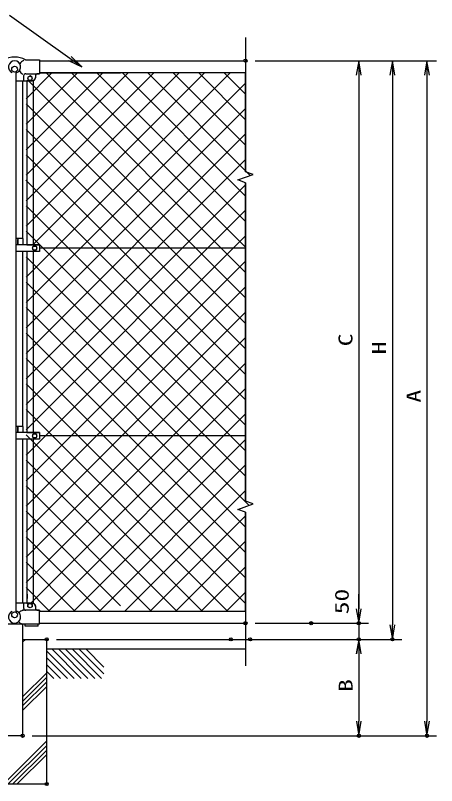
# Model space of a CAD drawing. Units: millimetres, scale not verified. Extents: x -4425 to 4425, y -3150 to 3150.
# Drawn here: x -2771 to -1460, y -802 to 1594 of the extents above; entities that cross this region are included whole.
import ezdxf
from ezdxf.enums import TextEntityAlignment as Align

# ---------------------------------------------------------------- set-up
doc = ezdxf.new("R2010")
doc.units = ezdxf.units.MM
doc.header["$LTSCALE"] = 20
doc.header["$PDMODE"] = 32
doc.header["$PDSIZE"] = 10
for name, color, linetype, lineweight in [('0-0_1', 7, 'Continuous', 25), ('0-2_0', 7, 'Continuous', 25), ('0-3_EXTCNT-L', 1, 'Continuous', 25), ('0-4_WAKU', 7, 'Continuous', 25), ('0-5_11', 4, 'Continuous', 25), ('0-6_13', 7, 'Continuous', 25), ('0-7_DEFPOINTS', 7, 'Continuous', 25)]:
    doc.layers.add(name, color=color, linetype=linetype, lineweight=lineweight)
doc.styles.add('ＭＳ ゴシック', font='')
doc.styles.get('ＭＳ ゴシック').set_extended_font_data('MS Gothic')

# ---------------------------------------------------------------- blocks, each defined once
blk = doc.blocks.new('DARROWS')
at = {"layer": '0-2_0', "color": 2}
blk.add_line((0, 0), (-19.982, 0), dxfattribs=at)
blk.add_lwpolyline([(-20, -3.333), (0, 0), (-20, 3.333)], dxfattribs=at)
blk = doc.blocks.new('C18')
at = {"layer": '0-5_11'}
blk.add_line((54744.8, 72755.4), (56298.1, 71202.2), dxfattribs=at)
blk = doc.blocks.new('C17')
at = {"layer": '0-5_11'}
blk.add_line((54320.6, 72755.4), (56148.3, 70927.7), dxfattribs=at)
blk = doc.blocks.new('C16')
at = {"layer": '0-5_11'}
blk.add_line((53896.3, 72755.4), (55724.1, 70927.7), dxfattribs=at)
blk = doc.blocks.new('C15')
at = {"layer": '0-5_11'}
blk.add_line((53472, 72755.4), (55299.8, 70927.7), dxfattribs=at)
blk = doc.blocks.new('C14')
at = {"layer": '0-5_11'}
blk.add_line((53047.8, 72755.4), (54875.5, 70927.7), dxfattribs=at)
blk = doc.blocks.new('C19')
at = {"layer": '0-5_11'}
blk.add_line((55169.1, 72755.4), (56298.1, 71626.5), dxfattribs=at)

msp = doc.modelspace()

# ---------------------------------------------------------------- linework, layer by layer
at = {"layer": '0-0_1', "color": 4}
for p, q in [((-2054.69, 1525.31), (-2054.69, 1108.03)), ((-2031.19, 1099.48), (-2054.69, 1108.03)), ((-2078.18, 1082.38), (-2031.19, 1099.48)), ((-2054.69, 1073.83), (-2078.18, 1082.38)), ((-2054.69, 1073.83), (-2054.69, 83.03)), ((-2078.18, 57.38), (-2031.19, 74.48)), ((-2031.19, 74.48), (-2054.69, 83.03)), ((-2054.69, 48.83), (-2078.18, 57.38)), ((-2054.69, 48.83), (-2054.69, -429.17)), ((-2748.27, -355.73), (-2739.12, -346.57)), ((-2748.27, -355.73), (-2739.12, -346.57)), ((-2748.27, -525.44), (-2673.27, -450.43)), ((-2748.27, -539.58), (-2673.27, -464.58)), ((-2748.27, -553.72), (-2673.27, -478.72)), ((-2748.27, -567.86), (-2673.27, -492.86)), ((-2807.28, -796.57), (-2673.27, -662.57)), ((-2793.14, -796.57), (-2673.27, -676.71)), ((-2778.99, -796.57), (-2673.27, -690.85)), ((-2764.85, -796.57), (-2673.27, -704.99))]:
    msp.add_line(p, q, dxfattribs=at)
at = {"layer": '0-0_1'}
for p, q in [((-2695.27, 1453.43), (-2054.69, 1453.43)), ((-2768.27, -262.69), (-2768.27, 1419.55)), ((-2737.52, 1334.83), (-2656.92, 1415.43)), ((-2737.52, 1255.63), (-2577.72, 1415.43)), ((-2737.52, 1176.43), (-2498.52, 1415.43)), ((-2737.52, 1097.24), (-2419.33, 1415.43)), ((-2737.52, 1018.04), (-2340.13, 1415.43)), ((-2737.52, 938.85), (-2260.94, 1415.43)), ((-2737.52, 780.45), (-2102.54, 1415.43)), ((-2716.74, 880.43), (-2181.74, 1415.43)), ((-2695.27, 1415.43), (-2443.27, 1415.43)), ((-2054.69, 794.61), (-2675.51, 1415.43)), ((-2054.69, 873.8), (-2596.31, 1415.43)), ((-2054.69, 953), (-2517.11, 1415.43)), ((-2054.69, 1032.2), (-2437.92, 1415.43)), ((-2039.68, 1096.39), (-2358.72, 1415.43)), ((-2054.69, 1190.59), (-2279.53, 1415.43)), ((-2054.69, 1269.78), (-2200.33, 1415.43)), ((-2054.69, 1348.98), (-2121.13, 1415.43)), ((-2768.27, 1390.93), (-2718.27, 1390.93)), ((-2768.27, 1390.93), (-2718.27, 1390.93)), ((-2748.27, 1390.93), (-2748.27, 900.04)), ((-2745.27, 1405.93), (-2745.27, 1390.93)), ((-2054.69, 715.41), (-2730.2, 1390.93)), ((-2708.27, 1405.93), (-2708.27, 1400.93)), ((-2737.52, 701.26), (-2054.69, 1384.09)), ((-2054.69, 636.22), (-2737.52, 1319.05)), ((-2737.52, 622.06), (-2054.69, 1304.89)), ((-2054.69, 557.02), (-2737.52, 1239.85)), ((-2737.52, 542.87), (-2054.69, 1225.69)), ((-2054.69, 477.82), (-2737.52, 1160.65)), ((-2737.52, 463.67), (-2054.69, 1146.5)), ((-2054.69, 398.63), (-2738.27, 1082.21)), ((-2737.52, 384.47), (-2054.69, 1067.3)), ((-2054.69, 319.43), (-2737.52, 1002.26)), ((-2737.52, 305.28), (-2054.69, 988.11)), ((-2054.69, 240.24), (-2737.52, 923.07)), ((-2737.52, 226.08), (-2054.69, 908.91)), ((-2054.69, 870.43), (-2695.28, 870.43)), ((-2748.27, 860.43), (-2748.27, 316.04)), ((-2737.52, 859.65), (-2736.74, 860.43)), ((-2054.69, 161.04), (-2737.52, 843.87)), ((-2737.52, 146.89), (-2054.69, 829.72)), ((-2043.02, 70.17), (-2737.52, 764.67)), ((-2737.52, 67.69), (-2054.69, 750.52)), ((-2054.69, 2.65), (-2737.52, 685.48)), ((-2737.52, -11.51), (-2054.69, 671.32)), ((-2054.69, -76.55), (-2737.52, 606.28)), ((-2737.52, -90.7), (-2054.69, 592.13)), ((-2054.69, -155.74), (-2737.52, 527.09)), ((-2737.52, -169.9), (-2054.69, 512.93)), ((-2054.69, -234.94), (-2737.52, 447.89)), ((-2722.5, -234.08), (-2054.69, 433.74)), ((-2110.25, -258.57), (-2737.52, 368.69)), ((-2667.8, -258.57), (-2054.69, 354.54)), ((-2189.44, -258.57), (-2737.52, 289.5)), ((-2748.27, 276.43), (-2748.27, -234.08)), ((-2054.69, 286.43), (-2695.28, 286.43)), ((-2588.61, -258.57), (-2054.69, 275.34)), ((-2268.64, -258.57), (-2737.52, 210.3)), ((-2509.41, -258.57), (-2054.69, 196.15)), ((-2347.84, -258.57), (-2737.52, 131.11)), ((-2430.21, -258.57), (-2054.69, 116.95)), ((-2443.27, -242.34), (-2737.52, 51.91)), ((-2351.02, -258.57), (-2054.69, 37.76)), ((-2506.23, -258.57), (-2737.52, -27.29)), ((-2271.82, -258.57), (-2054.69, -41.44)), ((-2585.42, -258.57), (-2737.52, -106.48)), ((-2192.63, -258.57), (-2054.69, -120.64)), ((-2664.62, -258.57), (-2737.52, -185.68)), ((-2113.43, -258.57), (-2054.69, -199.83)), ((-2718.27, -234.08), (-2768.27, -234.08)), ((-2745.27, -234.08), (-2745.27, -249.08)), ((-2708.27, -244.08), (-2708.27, -249.08)), ((-2695.27, -258.57), (-2443.27, -258.57)), ((-2748.27, -299.07), (-2748.27, -646.57)), ((-2740.27, -306.07), (-2740.27, -299.07)), ((-2732.63, -306.07), (-2740.27, -306.07)), ((-2700.27, -306.07), (-2739.27, -306.07)), ((-2700.27, -306.07), (-2700.27, -299.07)), ((-2695.27, -296.57), (-2054.69, -296.57)), ((-2748.27, -346.57), (-2673.27, -346.57)), ((-2673.27, -796.57), (-2673.27, -346.57)), ((-2748.27, -646.57), (-2799.07, -646.57)), ((-2873.27, -796.57), (-2673.27, -796.57))]:
    msp.add_line(p, q, dxfattribs=at)
for points in [[(-2725.27, 1405.93), (-2731.77, 1402.18), (-2731.77, 1394.68), (-2725.27, 1390.92), (-2718.77, 1394.68), (-2718.77, 1402.18)], [(-2725.27, -249.08), (-2731.77, -245.32), (-2731.77, -237.82), (-2725.27, -234.07), (-2718.77, -237.82), (-2718.77, -245.32)]]:
    msp.add_lwpolyline(points, close=True, dxfattribs=at)
for centre, radius in [((-2773.27, 1427.03), 9), ((-2773.27, 1427.03), 9), ((-2725.27, 1398.43), 6.5), ((-2725.27, -241.57), 6.5), ((-2773.27, -270.17), 9), ((-2773.27, -270.18), 9)]:
    msp.add_circle(centre, radius, dxfattribs=at)
for centre, radius, start, end in [((-2773.25, 1433.89), 19, 292.92938, 245.65717), ((-2736.5, 1432.17), 23.62, 110.71131, 150.44784), ((-2766.25, 1418.41), 2, 169.34322, 276.63275), ((-2736.5, 1432.17), 23.62, 204.17491, 242.59012), ((-2738.27, 1405.93), 7, 90, 180), ((-2718.27, 1400.93), 10, 270, 0), ((-2701.27, 1405.93), 7, 90, 180), ((-2718.27, -244.08), 10, 0, 90), ((-2773.29, -277.04), 19, 112.92847, 65.65711), ((-2766.29, -261.57), 2, 65.55457, 190.65678), ((-2743.12, -278.17), 21.8, 98.96718, 139.03973), ((-2738.27, -249.08), 7, 180, 270), ((-2701.27, -249.08), 7, 180, 270), ((-2743.12, -278.17), 21.8, 216.64633, 253.42868)]:
    msp.add_arc(centre, radius, start, end, dxfattribs=at)
at = {"layer": '0-2_0', "color": 2}
for p, q in [((-2601.14, 1460.39), (-2789.4, 1594.42)), ((-1702.09, 1408.43), (-1702.09, -251.57)), ((-1597.47, 1408.43), (-1597.47, -301.57)), ((-1702.09, -251.57), (-1702.09, -206.57)), ((-1702.09, -296.57), (-1702.09, -346.57)), ((-1702.09, -391.57), (-1702.09, -436.57))]:
    msp.add_line(p, q, dxfattribs=at)
at = {"layer": '0-2_0', "color": 1}
for p, q in [((-2024.69, 1453.43), (-1567.47, 1453.43)), ((-2024.69, 1453.43), (-1672.09, 1453.43)), ((-2024.69, -296.57), (-1672.09, -296.57)), ((-1820.19, -296.57), (-1672.09, -296.57)), ((-2070.19, -346.57), (-1567.47, -346.57)), ((-2010.19, -346.57), (-1672.09, -346.57))]:
    msp.add_line(p, q, dxfattribs=at)
at = {"layer": '0-3_EXTCNT-L'}
for p, q in [((-2024.69, 1453.43), (-1459.73, 1453.43)), ((-2643.27, -346.57), (-1671.54, -346.57)), ((-2718.27, -646.57), (-1671.54, -646.57)), ((-2718.27, -646.57), (-1459.73, -646.57))]:
    msp.add_line(p, q, dxfattribs=at)
at = {"layer": '0-3_EXTCNT-L', "color": 2}
for p, q in [((-1489.73, 1408.43), (-1489.73, -601.57)), ((-1701.54, -391.57), (-1701.54, -601.57))]:
    msp.add_line(p, q, dxfattribs=at)
at = {"layer": '0-4_WAKU'}
for points in [[(-2733.93, -206.01), (-2734.77, -234.08), (-2717.27, -234.08), (-2712.65, -234.97), (-2711.2, -237), (-2708.96, -239.74), (-2708.16, -243.09), (-2708.26, -246.37), (-2708.15, -249.69), (-2708.02, -250.71), (-2707.43, -252.25), (-2706.51, -253.68), (-2704.93, -254.98), (-2702.68, -255.85), (-2701.46, -256.05), (-2695.27, -256.08), (-2695.27, -258.57), (-2054.69, -258.57), (-2054.69, 48.83), (-2078.18, 57.38), (-2031.19, 74.48), (-2054.69, 83.03), (-2054.69, 1073.83), (-2078.18, 1082.38), (-2031.19, 1099.48), (-2054.69, 1108.03), (-2054.69, 1415.43), (-2695.27, 1415.43), (-2695.27, 1412.93), (-2701.27, 1412.93), (-2706.22, 1410.88), (-2708.27, 1405.93), (-2708.27, 1400.93), (-2709.78, 1395.75), (-2711.2, 1393.86), (-2715.77, 1390.93), (-2734.77, 1390.93), (-2734.77, 880.43), (-2695.28, 880.43), (-2695.28, 860.43)], [(-2695.28, 860.43), (-2715.78, 860.43), (-2734.77, 860.43), (-2734.77, 296.43), (-2695.28, 296.43), (-2695.28, 276.43), (-2734.77, 276.43), (-2734.77, -234.08), (-2718.27, -234.08), (-2712.65, -234.97)]]:
    msp.add_lwpolyline(points, dxfattribs=at)
at = {"layer": '0-5_11', "color": 7}
msp.add_line((-2673.27, -376.57), (-2054.69, -376.57), dxfattribs=at)
at = {"layer": '0-5_11'}
for p, q in [((-2672.46, -383.11), (-2587.61, -467.96)), ((-2672.46, -404.32), (-2608.82, -467.96)), ((-2672.46, -425.54), (-2630.04, -467.96)), ((-2672.46, -446.75), (-2651.25, -467.96))]:
    msp.add_line(p, q, dxfattribs=at)
at = {"layer": '0-6_13'}
for p, q in [((-2738.27, 1412.93), (-2695.27, 1412.93)), ((-2734.77, 1390.93), (-2734.77, 880.43)), ((-2715.77, 1390.93), (-2715.78, 880.43)), ((-2746.29, 900.04), (-2768.27, 900.04)), ((-2763.46, 900.04), (-2763.46, 880.43)), ((-2763.46, 882.88), (-2763.46, 897.59)), ((-2746.29, 880.42), (-2746.29, 900.04)), ((-2695.28, 880.43), (-2768.27, 880.43)), ((-2746.29, 880.43), (-2768.27, 880.43)), ((-2695.28, 880.43), (-2695.28, 860.43)), ((-2695.28, 860.43), (-2768.27, 860.43)), ((-2734.77, 860.43), (-2734.77, 296.43)), ((-2715.78, 860.43), (-2715.79, 296.43)), ((-2746.29, 316.04), (-2768.27, 316.04)), ((-2763.46, 316.04), (-2763.46, 296.43)), ((-2763.46, 298.88), (-2763.46, 313.59)), ((-2746.29, 296.42), (-2746.29, 316.04)), ((-2695.28, 296.43), (-2768.27, 296.43)), ((-2746.29, 296.43), (-2768.27, 296.43)), ((-2710.77, 293.93), (-2717.27, 290.18)), ((-2717.27, 290.18), (-2717.27, 282.67)), ((-2704.27, 290.18), (-2710.77, 293.93)), ((-2704.27, 282.67), (-2704.27, 290.18)), ((-2695.28, 296.43), (-2695.28, 276.43)), ((-2695.28, 276.43), (-2768.27, 276.43)), ((-2734.77, 276.43), (-2734.77, -234.08)), ((-2717.27, 282.67), (-2710.77, 278.92)), ((-2715.79, 276.43), (-2715.79, -234.39)), ((-2710.77, 278.92), (-2704.27, 282.67)), ((-2695.27, -256.08), (-2748.27, -256.08)), ((-2695.27, -299.07), (-2695.27, -256.08)), ((-2695.27, -299.07), (-2739.27, -299.07))]:
    msp.add_line(p, q, dxfattribs=at)
for points in [[(-2739.27, 1455.93), (-2695.27, 1455.93), (-2695.27, 1412.93)], [(-2732.63, -299.07), (-2851.26, -299.07), (-2851.26, -256.08)]]:
    msp.add_lwpolyline(points, dxfattribs=at)
msp.add_lwpolyline([(-2710.77, 877.93), (-2717.27, 874.18), (-2717.27, 866.67), (-2710.77, 862.92), (-2704.27, 866.67), (-2704.27, 874.18)], close=True, dxfattribs=at)
for centre in [(-2710.77, 870.43), (-2710.77, 286.43)]:
    msp.add_circle(centre, 6.5, dxfattribs=at)
msp.add_arc((-2773.27, 1396.21), 68.72, 60.347, 119.65305, dxfattribs=at)
at = {"layer": '0-7_DEFPOINTS'}
for p in [(-2054.69, 1453.43), (-2054.69, -296.57), (-1850.19, -296.57), (-1702.09, -296.57), (-2673.27, -346.57), (-2100.19, -346.57), (-2040.19, -346.57), (-1702.09, -346.57), (-1597.47, -346.57), (-2748.27, -646.57), (-1701.54, -646.57), (-1489.73, -646.57), (-2673.27, -796.57)]:
    msp.add_point(p, dxfattribs=at)

# ---------------------------------------------------------------- block references
at = {"layer": '0-2_0', "xscale": 2.25, "yscale": 2.25}
for p, rotation in [((-2564.48, 1434.29), 324.55111), ((-1702.09, 1453.43), 90), ((-1597.47, 1453.43), 90), ((-1702.09, -296.57), 270), ((-1702.09, -296.57), 270), ((-1597.47, -346.57), 270), ((-1702.09, -346.57), 90)]:
    msp.add_blockref('DARROWS', p, dxfattribs=dict(at, rotation=rotation))
at = {"layer": '0-2_0', "xscale": 0.05, "yscale": 0.05}
for name in ['C14', 'C15', 'C16', 'C17', 'C18', 'C19']:
    msp.add_blockref(name, (-5310.17, -4014.35), dxfattribs=at)
at = {"layer": '0-3_EXTCNT-L', "xscale": 2.25, "yscale": 2.25}
for p, rotation in [((-1489.73, 1453.43), 90), ((-1701.54, -346.57), 90), ((-1701.54, -646.57), 270), ((-1489.73, -646.57), 270)]:
    msp.add_blockref('DARROWS', p, dxfattribs=dict(at, rotation=rotation))

# ---------------------------------------------------------------- texts
at = {"layer": '0-2_0', "color": 3, "style": 'ＭＳ ゴシック', "width": 1.35}
for s, p in [('C', (-1708.76, 564.93)), ('H', (-1604.14, 539.93)), ('50', (-1720.33, -268.63))]:
    msp.add_text(s, height=43.26, rotation=90, dxfattribs=at).set_placement(p, align=Align.BOTTOM_LEFT)
at = {"layer": '0-3_EXTCNT-L', "color": 3, "style": 'ＭＳ ゴシック', "width": 1.35}
for s, p in [('A', (-1496.41, 389.93)), ('B', (-1708.21, -510.07))]:
    msp.add_text(s, height=43.26, rotation=90, dxfattribs=at).set_placement(p, align=Align.BOTTOM_LEFT)

doc.saveas('drawing.dxf')
